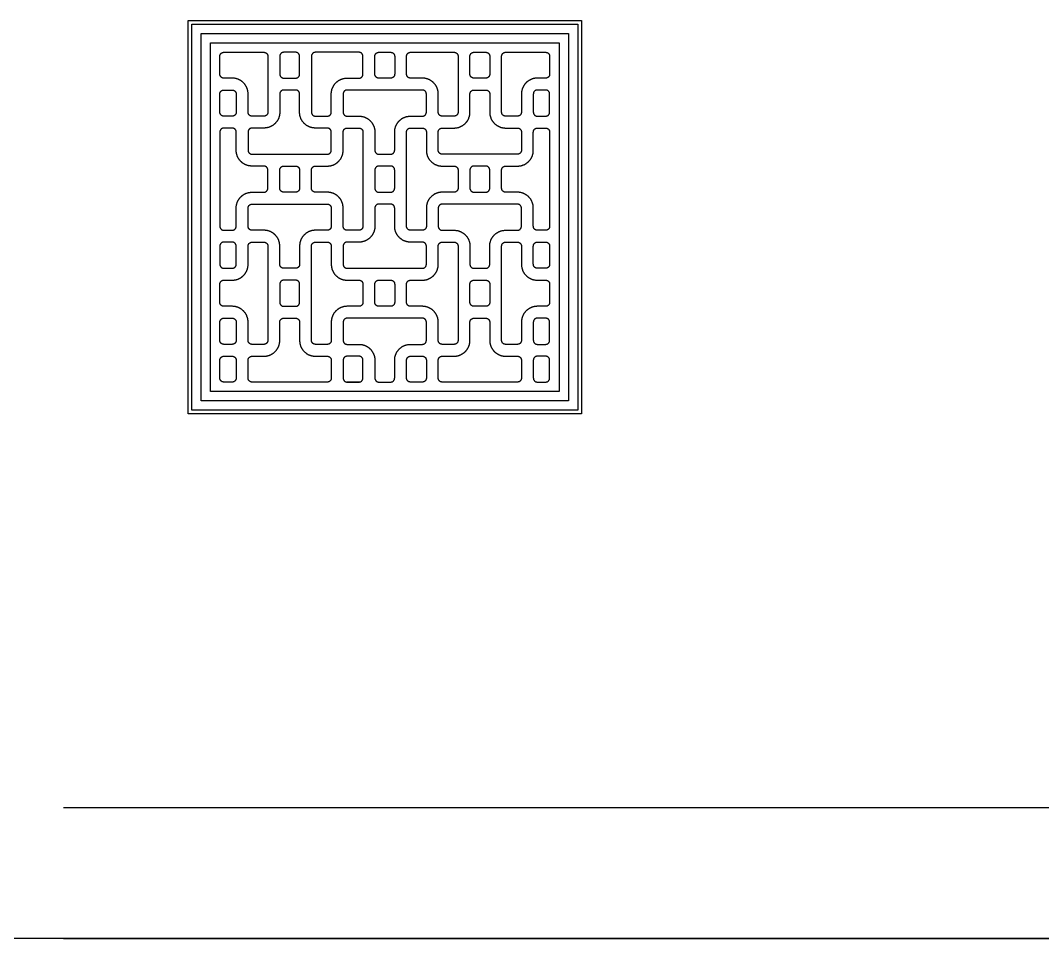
# Model space of a CAD drawing. Extents: x 296441 to 853063, y 459050 to 1117990.
# Drawn here: x 642038 to 645155, y 994963 to 997763 of the extents above; entities that cross this region are included whole.
import ezdxf
from ezdxf.xclip import XClip

# ---------------------------------------------------------------- set-up
doc = ezdxf.new("R2010")
doc.units = 0
doc.header["$LTSCALE"] = 1000
doc.header["$XCLIPFRAME"] = 0
for name, pattern in [('CENTER2', [28.574999999999996, 19.05, -3.174999999999999, 3.174999999999999, -3.174999999999999]), ('E1-ELEV-N$0$DASH', [0.35, 0.25, -0.1]), ('E1-ELEV-N$0$HIDDEN2', [4.762499999999999, 3.175, -1.5875])]:
    doc.linetypes.add(name, pattern=pattern)
for name, color, linetype in [('17-ELEV$0$G-XREF', 2, 'Continuous'), ('E1-ELEV-N$0$A-ELEV-HDDN', 161, 'E1-ELEV-N$0$HIDDEN2'), ('E1-ELEV-N$0$A-ELEV-MEDM', 4, 'Continuous'), ('E1-ELEV-N$0$A-ELEV-MEDM-HEVY', 2, 'Continuous'), ('E1-ELEV-N$0$A-ELEV-WIND', 147, 'Continuous'), ('E1-ELEV-N$0$A-WALL', 1, 'Continuous'), ('E2-E3-ELEV-N$0$G-XREF', 2, 'Continuous'), ('G-ELEV-N$0$mt2-E$0$A-ELEV-OTLN', 1, 'Continuous'), ('G-GRID', 8, 'CENTER2'), ('G-XREF', 2, 'Continuous')]:
    doc.layers.add(name, color=color, linetype=linetype)

# ---------------------------------------------------------------- blocks, each defined once
blk = doc.blocks.new('E1-ELEV-N$0$rty567848846')
at = {"layer": 'E1-ELEV-N$0$A-ELEV-HDDN', "linetype": 'E1-ELEV-N$0$DASH', "ltscale": 10}
blk.add_lwpolyline([(45691.72156671772, 128470.1529068362), (46741.72156671772, 128470.1529068362), (46741.72156671772, 129520.1529068361), (45691.72156671772, 129520.1529068361)], close=True, dxfattribs=at)
at = {"layer": 'E1-ELEV-N$0$A-ELEV-MEDM'}
for points in [[(45701.72156671772, 128480.1529068362), (46731.72156671772, 128480.1529068362), (46731.72156671772, 129510.1529068361), (45701.72156671772, 129510.1529068361)], [(45726.72156671772, 128505.1529068362), (46706.72156671772, 128505.1529068362), (46706.72156671772, 129485.1529068361), (45726.72156671772, 129485.1529068361)], [(45751.72156671772, 128530.1529068362), (46681.72156671772, 128530.1529068362), (46681.72156671772, 129460.1529068361), (45751.72156671772, 129460.1529068361)]]:
    blk.add_lwpolyline(points, close=True, dxfattribs=at)
at = {"layer": 'E1-ELEV-N$0$A-ELEV-MEDM-HEVY'}
blk.add_lwpolyline([(45751.72156671772, 128530.1529068362), (46681.72156671772, 128530.1529068362), (46681.72156671772, 129460.1529068361), (45751.72156671772, 129460.1529068361)], close=True, dxfattribs=at)
at = {"layer": 'E1-ELEV-N$0$A-ELEV-WIND', "ltscale": 0.01}
for points in [[(45787.29299528917, 129366.2100496933), (45809.72156671772, 129366.2100496933, -0.4142135623723895), (45852.00728100246, 129323.9243354076), (45852.00728100343, 129275.295763979, 0.4142135623706759), (45862.57870957487, 129264.7243354076), (45894.29299528914, 129264.7243354076, 0.4142135623726918), (45904.86442386059, 129275.295763979), (45904.86442386059, 129424.5814782647, 0.414213562373095), (45894.29299528917, 129435.1529068362), (45787.29299528916, 129435.1529068361, 0.4142135623732964), (45776.72156671772, 129424.5814782647), (45776.72156671772, 129376.7814782647, 0.4142135623732964)], [(45978.86442386059, 129435.1529068361), (45947.1501381463, 129435.1529068362, 0.414213562373095), (45936.57870957487, 129424.5814782647), (45936.57870957487, 129376.7814782647, 0.414213562373095), (45947.1501381463, 129366.2100496933), (45978.86442386059, 129366.2100496933, 0.414213562373095), (45989.43585243201, 129376.7814782647), (45989.43585243201, 129424.5814782647, 0.414213562373095)], [(46031.72156671772, 129435.1529068362, 0.414213562373095), (46021.1501381463, 129424.5814782647), (46021.1501381463, 129275.295763979, 0.414213562373095), (46031.72156671772, 129264.7243354076), (46063.43585243201, 129264.7243354076, 0.414213562373095), (46074.00728100343, 129275.295763979), (46074.00728100343, 129323.9243354076, -0.414213562373095), (46116.29299528914, 129366.2100496933), (46148.00728100343, 129366.2100496933, 0.414213562373095), (46158.57870957487, 129376.7814782647), (46158.57870957487, 129424.5814782647, 0.414213562373095), (46148.00728100343, 129435.1529068361)], [(46232.57870957487, 129366.2100496933, 0.414213562373095), (46243.1501381463, 129376.7814782647), (46243.1501381463, 129424.5814782647, 0.414213562373095), (46232.57870957487, 129435.1529068361), (46216.72156671772, 129435.1529068361), (46200.86442386059, 129435.1529068362, 0.414213562373095), (46190.29299528914, 129424.5814782647), (46190.29299528916, 129376.7814782647, 0.414213562373095), (46200.86442386059, 129366.2100496933), (46216.72156671772, 129366.2100496933)], [(46401.72156671772, 129435.1529068362, -0.414213562373095), (46412.29299528914, 129424.5814782647), (46412.29299528914, 129275.295763979, -0.414213562373095), (46401.72156671772, 129264.7243354076), (46370.00728100343, 129264.7243354076, -0.414213562373095), (46359.43585243201, 129275.295763979), (46359.43585243201, 129323.9243354076, 0.414213562373095), (46317.1501381463, 129366.2100496933), (46285.43585243201, 129366.2100496933, -0.414213562373095), (46274.86442386059, 129376.7814782647), (46274.86442386059, 129424.5814782647, -0.414213562373095), (46285.43585243201, 129435.1529068361)], [(46454.57870957487, 129435.1529068361), (46486.29299528914, 129435.1529068362, -0.414213562373095), (46496.86442386059, 129424.5814782647), (46496.86442386058, 129376.7814782647, -0.414213562373095), (46486.29299528914, 129366.2100496933), (46454.57870957487, 129366.2100496933, -0.414213562373095), (46444.00728100343, 129376.7814782647), (46444.00728100343, 129424.5814782647, -0.414213562373095)], [(46646.1501381463, 129366.2100496933, 0.414213562373095), (46656.72156671772, 129376.7814782647), (46656.72156671772, 129424.5814782647, 0.414213562373095), (46646.1501381463, 129435.1529068361), (46539.1501381463, 129435.1529068361, 0.4142135623732966), (46528.57870957487, 129424.5814782647), (46528.57870957485, 129275.295763979, 0.4142135623726917), (46539.1501381463, 129264.7243354076), (46570.86442386059, 129264.7243354076, 0.4142135623708776), (46581.43585243201, 129275.295763979), (46581.435852433, 129323.9243354076, -0.4142135623723391), (46623.72156671772, 129366.2100496933)], [(45787.29299528914, 129334.495763979), (45809.72156671772, 129334.495763979, -0.4142135623732964), (45820.29299528817, 129323.9243354076), (45820.29299528914, 129275.295763979, -0.414213562373095), (45809.72156671772, 129264.7243354076), (45787.29299528916, 129264.7243354076, -0.4142135623732969), (45776.72156671772, 129275.295763979), (45776.72156671772, 129323.9243354076, -0.4142135623732948)], [(46285.43585243201, 129264.7243354076, 0.414213562373095), (46243.1501381463, 129222.4386211219), (46243.1501381463, 129173.8100496933, -0.414213562373095), (46232.57870957487, 129163.2386211219), (46216.72156671772, 129163.2386211219), (46200.86442386059, 129163.2386211219, -0.414213562373095), (46190.29299528914, 129173.8100496933), (46190.29299528916, 129222.4386211219, 0.414213562373095), (46148.00728100343, 129264.7243354076), (46116.29299528914, 129264.7243354076, -0.414213562373095), (46105.72156671772, 129275.295763979), (46105.72156671772, 129323.9243354076, -0.414213562373095), (46116.29299528914, 129334.495763979), (46216.72156671772, 129334.495763979), (46317.1501381463, 129334.495763979, -0.414213562373095), (46327.72156671772, 129323.9243354076), (46327.72156671772, 129275.295763979, -0.414213562373095), (46317.1501381463, 129264.7243354076)], [(46021.1501381463, 129120.9529068362), (46021.1501381463, 129072.3243354076, 0.4142135623722885), (46031.72156671772, 129061.7529068362), (46063.43585243201, 129061.7529068362, -0.414213562373095), (46105.72156671772, 129019.4671925505), (46105.72156671772, 128970.8386211219, 0.4142135623743046), (46116.29299528914, 128960.2671925504), (46148.00728100343, 128960.2671925504, 0.4142135623732967), (46158.57870957487, 128970.8386211219), (46158.57870957487, 129222.4386211219, 0.4142135623732967), (46148.00728100343, 129233.0100496933), (46116.29299528914, 129233.0100496933, 0.4142135623732968), (46105.72156671772, 129222.4386211219), (46105.72156671772, 129173.8100496933, -0.414213562373095), (46063.43585243201, 129131.5243354076), (46031.72156671772, 129131.5243354076, 0.414213562373095)], [(46274.86442386059, 128970.8386211219, 0.414213562373095), (46285.43585243201, 128960.2671925504), (46317.1501381463, 128960.2671925504, 0.4142135623743047), (46327.72156671772, 128970.8386211219), (46327.72156671772, 129019.4671925505, -0.4142135623731454), (46370.00728100343, 129061.7529068362), (46401.72156671772, 129061.7529068362, 0.4142135623722886), (46412.29299528914, 129072.3243354076), (46412.29299528914, 129120.9529068362, 0.414213562373095), (46401.72156671772, 129131.5243354076), (46370.00728100343, 129131.5243354076, -0.4142135623731455), (46327.72156671772, 129173.8100496933), (46327.72156671772, 129222.4386211219, 0.4142135623732967), (46317.1501381463, 129233.0100496933), (46285.43585243201, 129233.0100496933, 0.4142135623730953), (46274.86442386059, 129222.4386211219)], [(45947.1501381463, 129061.7529068361, -0.414213562373095), (45936.57870957487, 129072.3243354076), (45936.57870957487, 129120.9529068362, -0.414213562373095), (45947.1501381463, 129131.5243354076), (45978.86442386059, 129131.5243354076, -0.414213562373095), (45989.43585243201, 129120.9529068362), (45989.43585243201, 129072.3243354076, -0.414213562373095), (45978.86442386059, 129061.7529068362)], [(46486.29299528914, 129061.7529068361, 0.414213562373095), (46496.86442386059, 129072.3243354076), (46496.86442386058, 129120.9529068362, 0.414213562373095), (46486.29299528914, 129131.5243354076), (46454.57870957487, 129131.5243354076, 0.414213562373095), (46444.00728100343, 129120.9529068362), (46444.00728100343, 129072.3243354076, 0.414213562373095), (46454.57870957487, 129061.7529068362)], [(45978.86442386059, 128858.7814782647), (45947.1501381463, 128858.7814782647, -0.414213562373095), (45936.57870957487, 128869.3529068362), (45936.57870957487, 128917.9814782647, 0.414213562373095), (45894.29299528914, 128960.2671925504), (45862.57870957487, 128960.2671925504, -0.414213562373095), (45852.00728100343, 128970.8386211219), (45852.00728100343, 129019.4671925505, -0.414213562373095), (45862.57870957487, 129030.0386211219), (46063.43585243201, 129030.0386211219, -0.414213562373095), (46074.00728100343, 129019.4671925505), (46074.00728100343, 128970.8386211219, -0.414213562373095), (46063.43585243201, 128960.2671925504), (46031.72156671772, 128960.2671925504, 0.414213562373095), (45989.43585243201, 128917.9814782647), (45989.43585243201, 128869.3529068362, -0.414213562373095)], [(46454.57870957487, 128858.7814782647), (46486.29299528914, 128858.7814782647, 0.414213562373095), (46496.86442386059, 128869.3529068362), (46496.86442386058, 128917.9814782647, -0.414213562373095), (46539.1501381463, 128960.2671925504), (46570.86442386059, 128960.2671925504, 0.414213562373095), (46581.43585243201, 128970.8386211219), (46581.43585243201, 129019.4671925505, 0.414213562373095), (46570.86442386059, 129030.0386211219), (46370.00728100343, 129030.0386211219, 0.414213562373095), (46359.43585243201, 129019.4671925505), (46359.43585243201, 128970.8386211219, 0.414213562373095), (46370.00728100343, 128960.2671925504), (46401.72156671772, 128960.2671925504, -0.414213562373095), (46444.00728100343, 128917.9814782647), (46444.00728100343, 128869.3529068362, 0.414213562373095)], [(45787.29299528916, 128827.0671925505, 0.4142135623732968), (45776.72156671772, 128816.495763979), (45776.72156671772, 128767.8671925504, 0.4142135623732967), (45787.29299528914, 128757.295763979), (45809.72156671772, 128757.295763979, -0.4142135623723391), (45852.00728100343, 128715.0100496933), (45852.00728100343, 128666.3814782647, 0.414213562373095), (45862.57870957487, 128655.8100496933), (45894.29299528914, 128655.8100496933, 0.4142135623734983), (45904.86442386059, 128666.3814782647), (45904.86442386059, 128917.9814782647, 0.4142135623726919), (45894.29299528914, 128928.5529068362), (45862.57870957487, 128928.5529068362, 0.414213562373095), (45852.00728100246, 128917.9814782647), (45852.00728100246, 128869.3529068362, -0.4142135623731455), (45809.72156671772, 128827.0671925505)], [(45776.72156671772, 128917.9814782647), (45776.72156671772, 128869.3529068362, 0.4142135623732967), (45787.29299528914, 128858.7814782647), (45809.72156671772, 128858.7814782647, 0.414213562373095), (45820.29299528914, 128869.3529068362), (45820.29299528914, 128917.9814782647, 0.414213562373095), (45809.72156671772, 128928.5529068362), (45787.29299528916, 128928.5529068362, 0.4142135623732973)], [(46021.1501381463, 128917.9814782647), (46021.1501381463, 128666.3814782647, 0.414213562373095), (46031.72156671772, 128655.8100496933), (46063.43585243201, 128655.8100496933, 0.4142135623732967), (46074.00728100343, 128666.3814782647), (46074.00728100343, 128715.0100496933, -0.414213562373095), (46116.29299528914, 128757.295763979), (46148.00728100343, 128757.295763979, 0.4142135623732967), (46158.57870957487, 128767.8671925504), (46158.57870957487, 128816.495763979, 0.4142135623724903), (46148.00728100343, 128827.0671925505), (46116.29299528914, 128827.0671925505, -0.414213562373095), (46074.00728100343, 128869.3529068362), (46074.00728100343, 128917.9814782647, 0.414213562373095), (46063.43585243201, 128928.5529068362), (46031.72156671772, 128928.5529068362, 0.414213562373095)], [(46359.43585243201, 128666.3814782647, 0.4142135623734983), (46370.00728100343, 128655.8100496933), (46401.72156671772, 128655.8100496933, 0.414213562373095), (46412.29299528914, 128666.3814782647), (46412.29299528914, 128917.9814782647, 0.414213562373095), (46401.72156671772, 128928.5529068362), (46370.00728100343, 128928.5529068362, 0.4142135623732966), (46359.43585243201, 128917.9814782647), (46359.43585243201, 128869.3529068362, -0.4142135623731455), (46317.1501381463, 128827.0671925505), (46285.43585243201, 128827.0671925505, 0.4142135623722887), (46274.86442386059, 128816.495763979), (46274.86442386059, 128767.8671925504, 0.414213562373095), (46285.43585243201, 128757.295763979), (46317.1501381463, 128757.295763979, -0.4142135623731454), (46359.43585243201, 128715.0100496933)], [(46528.57870957485, 128666.3814782647, 0.4142135623734983), (46539.1501381463, 128655.8100496933), (46570.86442386059, 128655.8100496933, 0.4142135623732967), (46581.43585243201, 128666.3814782647), (46581.43585243201, 128715.0100496933, -0.4142135623723391), (46623.72156671772, 128757.295763979), (46646.1501381463, 128757.295763979, 0.414213562373095), (46656.72156671772, 128767.8671925504), (46656.72156671772, 128816.495763979, 0.414213562373095), (46646.1501381463, 128827.0671925505), (46623.72156671772, 128827.0671925505, -0.4142135623730949), (46581.435852433, 128869.3529068362), (46581.435852433, 128917.9814782647, 0.414213562373095), (46570.86442386059, 128928.5529068362), (46539.1501381463, 128928.5529068362, 0.4142135623726918), (46528.57870957487, 128917.9814782647)], [(46646.1501381463, 128858.7814782647), (46623.72156671772, 128858.7814782647, -0.414213562373095), (46613.1501381463, 128869.3529068362), (46613.1501381463, 128917.9814782647, -0.414213562373095), (46623.72156671772, 128928.5529068362), (46646.1501381463, 128928.5529068362, -0.4142135623732946), (46656.72156671772, 128917.9814782648), (46656.72156671772, 128869.3529068362, -0.4142135623732948)], [(45978.86442386059, 128757.295763979, 0.414213562373095), (45989.43585243201, 128767.8671925504), (45989.43585243201, 128816.495763979, 0.414213562373095), (45978.86442386059, 128827.0671925505), (45947.1501381463, 128827.0671925504, 0.414213562373095), (45936.57870957487, 128816.495763979), (45936.57870957487, 128767.8671925504, 0.414213562373095), (45947.1501381463, 128757.295763979)], [(46454.57870957487, 128757.295763979, -0.414213562373095), (46444.00728100343, 128767.8671925504), (46444.00728100343, 128816.495763979, -0.414213562373095), (46454.57870957487, 128827.0671925505), (46486.29299528914, 128827.0671925504, -0.414213562373095), (46496.86442386059, 128816.495763979), (46496.86442386058, 128767.8671925504, -0.414213562373095), (46486.29299528914, 128757.295763979)], [(45776.72156671772, 128715.0100496933, -0.4142135623732932), (45787.29299528917, 128725.5814782647), (45809.72156671772, 128725.5814782647, -0.414213562373095), (45820.29299528914, 128715.0100496933), (45820.29299528914, 128666.3814782647, -0.414213562373095), (45809.72156671772, 128655.8100496933), (45787.29299528916, 128655.8100496933, -0.4142135623732967), (45776.72156671772, 128666.3814782647)], [(45989.43585243201, 128666.3814782647), (45989.43585243201, 128715.0100496933, 0.4142135623732966), (45978.86442386059, 128725.5814782647), (45947.1501381463, 128725.5814782647, 0.4142135623732966), (45936.57870957487, 128715.0100496933), (45936.57870957487, 128666.3814782647, -0.4142135623731455), (45894.29299528914, 128624.095763979), (45862.57870957487, 128624.095763979, 0.414213562373095), (45852.00728100343, 128613.5243354076), (45852.00728100343, 128565.7243354076, 0.414213562373095), (45862.57870957487, 128555.1529068362), (46063.43585243201, 128555.1529068362, 0.414213562373095), (46074.00728100343, 128565.7243354076), (46074.00728100343, 128613.5243354076, 0.4142135623716839), (46063.43585243201, 128624.095763979), (46031.72156671772, 128624.095763979, -0.4142135623735484)], [(46243.1501381463, 128565.7243354076, -0.4142135623728934), (46232.57870957584, 128555.1529068362), (46216.72156671772, 128555.1529068362), (46200.8644238596, 128555.1529068362, -0.4142135623728935), (46190.29299528914, 128565.7243354076), (46190.29299528914, 128613.5243354076, 0.414213562373095), (46148.00728100343, 128655.8100496933), (46116.29299528914, 128655.8100496933, -0.4142135623732967), (46105.72156671772, 128666.3814782647), (46105.72156671772, 128715.0100496933, -0.4142135623732966), (46116.29299528914, 128725.5814782647), (46216.72156671772, 128725.5814782647), (46317.1501381463, 128725.5814782647, -0.4142135623732966), (46327.72156671772, 128715.0100496933), (46327.72156671772, 128666.3814782647, -0.4142135623732967), (46317.1501381463, 128655.8100496933), (46285.43585243201, 128655.8100496933, 0.414213562373095), (46243.1501381463, 128613.5243354076)], [(46496.86442386058, 128715.0100496933, 0.4142135623732966), (46486.29299528914, 128725.5814782647), (46454.57870957487, 128725.5814782647, 0.414213562373095), (46444.00728100343, 128715.0100496933), (46444.00728100343, 128666.3814782647, -0.4142135623735484), (46401.72156671772, 128624.095763979), (46370.00728100343, 128624.095763979, 0.4142135623718856), (46359.43585243201, 128613.5243354076), (46359.43585243201, 128565.7243354076, 0.4142135623732967), (46370.00728100343, 128555.1529068362), (46570.86442386059, 128555.1529068362, 0.4142135623732967), (46581.43585243201, 128565.7243354076), (46581.43585243201, 128613.5243354076, 0.4142135623732966), (46570.86442386059, 128624.095763979), (46539.1501381463, 128624.095763979, -0.414213562373095), (46496.86442386059, 128666.3814782647)], [(46646.1501381463, 128655.8100496933, 0.4142135623732948), (46656.72156671772, 128666.3814782648), (46656.72156671772, 128715.0100496933, 0.4142135623732948), (46646.1501381463, 128725.5814782647), (46623.72156671772, 128725.5814782647, 0.414213562373095), (46613.1501381463, 128715.0100496933), (46613.1501381463, 128666.3814782647, 0.414213562373095), (46623.72156671772, 128655.8100496933)], [(45809.72156671772, 128555.1529068362), (45787.29299528914, 128555.1529068362, -0.414213562373095), (45776.72156671769, 128565.7243354076), (45776.72156671772, 128613.5243354076, -0.414213562373095), (45787.29299528914, 128624.095763979), (45809.72156671772, 128624.095763979, -0.414213562373095), (45820.29299528914, 128613.5243354076), (45820.29299528914, 128565.7243354076, -0.414213562373095)], [(46105.72156671772, 128565.7243354076, 0.4142135623732967), (46116.29299528914, 128555.1529068362), (46148.00728100343, 128555.1529068362, 0.4142135623732964), (46158.57870957487, 128565.7243354076), (46158.57870957487, 128613.5243354076, 0.4142135623732966), (46148.00728100343, 128624.095763979), (46116.29299528914, 128624.095763979, 0.4142135623732966), (46105.72156671772, 128613.5243354076)], [(46327.72156671772, 128565.7243354076, -0.4142135623732948), (46317.1501381463, 128555.1529068362), (46285.43585243201, 128555.1529068362, -0.4142135623732948), (46274.86442386059, 128565.7243354076), (46274.86442386059, 128613.5243354076, -0.414213562373095), (46285.43585243201, 128624.095763979), (46317.1501381463, 128624.095763979, -0.4142135623732966), (46327.72156671772, 128613.5243354076)]]:
    blk.add_lwpolyline(points, format="xyb", close=True, dxfattribs=at)
for points in [[(45852.00728100442, 129222.4386211219), (45852.00728100343, 129173.8100496933, 0.414213562373095), (45862.57870957487, 129163.2386211219), (46063.43585243201, 129163.2386211219, 0.414213562373095), (46074.00728100343, 129173.8100496933), (46074.00728100343, 129222.4386211219, 0.414213562373095), (46063.43585243201, 129233.0100496933), (46031.72156671772, 129233.0100496933, -0.414213562373095), (45989.43585243201, 129275.295763979), (45989.43585243201, 129323.9243354076, 0.414213562373095), (45978.86442386059, 129334.495763979), (45947.1501381463, 129334.495763979, 0.414213562373095), (45936.57870957487, 129323.9243354076), (45936.57870957487, 129275.295763979, -0.414213562373095), (45894.29299528914, 129233.0100496933), (45862.57870957487, 129233.0100496933, 0.414213562373095), (45852.00728100343, 129222.4386211219)], [(46581.43585243102, 129222.4386211219), (46581.43585243201, 129173.8100496933, -0.414213562373095), (46570.86442386059, 129163.2386211219), (46370.00728100343, 129163.2386211219, -0.414213562373095), (46359.43585243201, 129173.8100496933), (46359.43585243201, 129222.4386211219, -0.414213562373095), (46370.00728100343, 129233.0100496933), (46401.72156671772, 129233.0100496933, 0.414213562373095), (46444.00728100343, 129275.295763979), (46444.00728100343, 129323.9243354076, -0.414213562373095), (46454.57870957487, 129334.495763979), (46486.29299528914, 129334.495763979, -0.414213562373095), (46496.86442386059, 129323.9243354076), (46496.86442386058, 129275.295763979, 0.414213562373095), (46539.1501381463, 129233.0100496933), (46570.86442386059, 129233.0100496933, -0.414213562373095), (46581.43585243201, 129222.4386211219)], [(46646.1501381463, 129264.7243354077, 0.4142135623732948), (46656.72156671772, 129275.2957639791), (46656.72156671772, 129323.9243354075, 0.4142135623732948), (46646.1501381463, 129334.495763979), (46623.72156671772, 129334.495763979, 0.4142135623732967), (46613.15013814728, 129323.9243354076), (46613.1501381463, 129275.295763979, 0.414213562373095), (46623.72156671772, 129264.7243354076), (46646.1501381463, 129264.7243354076)], [(45820.29299528817, 128970.8386211219), (45820.29299528914, 129019.4671925505, -0.414213562373095), (45862.57870957487, 129061.7529068362), (45894.29299528914, 129061.7529068361, 0.414213562373095), (45904.86442386059, 129072.3243354076), (45904.86442386058, 129120.9529068362, 0.414213562373095), (45894.29299528914, 129131.5243354076), (45862.57870957487, 129131.5243354076, -0.414213562373095), (45820.29299528914, 129173.8100496933), (45820.29299528914, 129222.4386211219, 0.414213562373095), (45809.72156671772, 129233.0100496933), (45787.29299528914, 129233.0100496933, 0.4142135623732948), (45776.72156671772, 129222.4386211219), (45776.72156671772, 128970.8386211219, 0.414213562373095), (45787.29299528914, 128960.2671925504), (45809.72156671772, 128960.2671925504, 0.414213562373095), (45820.29299528914, 128970.8386211219)], [(46613.15013814728, 128970.8386211219), (46613.1501381463, 129019.4671925505, 0.414213562373095), (46570.86442386059, 129061.7529068362), (46539.1501381463, 129061.7529068361, -0.414213562373095), (46528.57870957487, 129072.3243354076), (46528.57870957487, 129120.9529068362, -0.414213562373095), (46539.1501381463, 129131.5243354076), (46570.86442386059, 129131.5243354076, 0.414213562373095), (46613.1501381463, 129173.8100496933), (46613.1501381463, 129222.4386211219, -0.414213562373095), (46623.72156671772, 129233.0100496933), (46646.1501381463, 129233.0100496932, -0.4142135623732948), (46656.72156671772, 129222.4386211218), (46656.72156671772, 128970.8386211219, -0.4142135623732948), (46646.1501381463, 128960.2671925504), (46623.72156671772, 128960.2671925504, -0.414213562373095), (46613.1501381463, 128970.8386211219)], [(46216.72156671871, 129131.5243354076), (46232.57870957487, 129131.5243354076, -0.414213562373095), (46243.1501381463, 129120.9529068362), (46243.1501381463, 129072.3243354076, -0.414213562373095), (46232.57870957487, 129061.7529068362), (46216.72156671673, 129061.7529068362), (46200.86442386059, 129061.7529068361, -0.414213562373095), (46190.29299528914, 129072.3243354076), (46190.29299528916, 129120.9529068362, -0.414213562373095), (46200.86442386059, 129131.5243354076), (46216.72156671673, 129131.5243354076)], [(46216.72156671673, 128858.7814782647), (46116.29299528914, 128858.7814782647, -0.414213562373095), (46105.72156671772, 128869.3529068362), (46105.72156671772, 128917.9814782647, -0.414213562373095), (46116.29299528914, 128928.5529068362), (46148.00728100343, 128928.5529068362, 0.414213562373095), (46190.29299528914, 128970.8386211219), (46190.29299528916, 129019.4671925505, -0.414213562373095), (46200.86442386059, 129030.0386211219), (46216.72156671772, 129030.0386211219), (46232.57870957487, 129030.0386211219, -0.414213562373095), (46243.1501381463, 129019.4671925505), (46243.1501381463, 128970.8386211219, 0.414213562373095), (46285.43585243201, 128928.5529068362), (46317.1501381463, 128928.5529068362, -0.414213562373095), (46327.72156671772, 128917.9814782647), (46327.72156671772, 128869.3529068362, -0.414213562373095), (46317.1501381463, 128858.7814782647), (46216.72156671871, 128858.7814782647)], [(46216.72156671871, 128757.295763979), (46232.57870957487, 128757.295763979, 0.414213562373095), (46243.1501381463, 128767.8671925504), (46243.1501381463, 128816.495763979, 0.414213562373095), (46232.57870957487, 128827.0671925505), (46216.72156671772, 128827.0671925505), (46200.86442386059, 128827.0671925504, 0.414213562373095), (46190.29299528914, 128816.495763979), (46190.29299528916, 128767.8671925504, 0.414213562373095), (46200.86442386059, 128757.295763979), (46216.72156671673, 128757.295763979)], [(46647.43585243201, 128624.095763979), (46623.72156671772, 128624.095763979, 0.414213562373095), (46613.1501381463, 128613.5243354076), (46613.1501381463, 128565.7243354076, 0.4142135623732948), (46623.72156671772, 128555.1529068362), (46646.1501381463, 128555.1529068362, 0.4142135623732948), (46656.72156671772, 128565.7243354076), (46656.72156671772, 128613.5243354076, 0.4142135623732948), (46646.1501381463, 128624.095763979)]]:
    blk.add_lwpolyline(points, format="xyb", dxfattribs=at)
at = {"layer": 'E1-ELEV-N$0$A-ELEV-WIND'}
for points in [[(46116.29299528914, 128555.1529068361), (46148.00728100345, 128555.1529068361)], [(46285.43585243201, 128555.1529068361), (46317.1501381463, 128555.1529068361)], [(46623.72156671772, 128555.1529068361), (46646.1501381463, 128555.1529068361)]]:
    blk.add_lwpolyline(points, dxfattribs=at)
blk = doc.blocks.new('E1-ELEV-N')
at = {"layer": 'E1-ELEV-N$0$A-WALL'}
blk.add_line((-10599.99999999627, -400.0000000065193), (999.9999999944121, -400.0000000065193), dxfattribs=at)
at = {"layer": 'E1-ELEV-N$0$A-ELEV-HDDN', "xscale": 1.142857142857143, "yscale": 1.142857142857143, "zscale": 1.142857142857143}
blk.add_blockref('E1-ELEV-N$0$rty567848846', (-58819.11012725718, -145623.0318935314), dxfattribs=at)
blk = doc.blocks.new('E2-E3-ELEV-N')
at = {"layer": 'E2-E3-ELEV-N$0$G-XREF'}
ref = blk.add_blockref('E1-ELEV-N', (-1.629814505577087e-08, 0), dxfattribs=dict(at, xscale=-1, rotation=1.167066443485965e-10))
XClip(ref).set_block_clipping_path([(-3330.0000000083255, 8072.277096409523), (-3330.00000000553, 6699.999999993481), (-7799.999999999883, 6699.999999993481), (-7799.999999999835, 4600.0000000032815), (-3190.017928741986, 4600.0000000032815), (-3190.0179287449673, 7263.287318631097), (-3.106502543496897e-08, 7263.287318636372), (-2.8172749598345907e-09, 4600.000000004424), (6.056887532635324e-09, -2500.000000005297), (-10599.999999984546, -2500.0000000268883), (-10600.000000016109, 12995.16678363803), (-4747.497518206873, 12995.166783649951), (-4747.497518196846, 8072.277096406636)])
blk = doc.blocks.new('G-ELEV-N')
at = {"layer": 'G-ELEV-N$0$mt2-E$0$A-ELEV-OTLN'}
blk.add_line((-1996.343836931512, -399.9998945361003), (12739.54067224823, -399.9998945361003), dxfattribs=at)
blk = doc.blocks.new('fewerr')
at = {"layer": 'G-ELEV-N$0$mt2-E$0$A-ELEV-OTLN', "color": 169}
blk.add_line((5941241.514151275, 565418.93742907), (5955977.398660455, 565418.93742907), dxfattribs=at)

msp = doc.modelspace()

# ---------------------------------------------------------------- linework, layer by layer
at = {"layer": 'G-GRID'}
for p, q in [((591369.1386123096, 995363.0944562624), (665188.8230184197, 995363.094456262)), ((591369.1386123096, 994963.0944562624), (665188.8230184197, 994963.094456262))]:
    msp.add_line(p, q, dxfattribs=at)

# ---------------------------------------------------------------- block references
msp.add_blockref('fewerr', (-5296488.734221881, 429544.1571326561))
at = {"layer": '17-ELEV$0$G-XREF', "color": 1}
msp.add_blockref('E2-E3-ELEV-N', (637149.1238573372, 995363.0944562252), dxfattribs=at)
at = {"layer": 'G-XREF'}
msp.add_blockref('G-ELEV-N', (646749.1237663246, 995363.094456262), dxfattribs=at)

doc.saveas('drawing.dxf')
